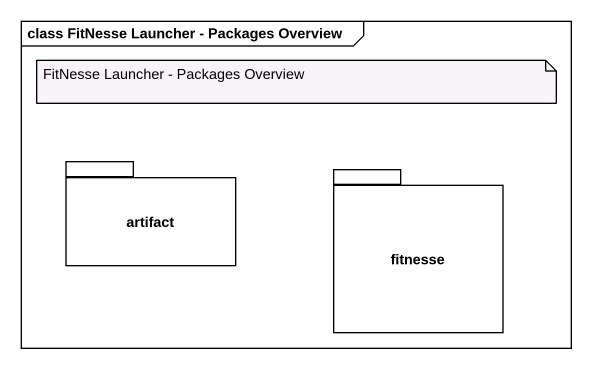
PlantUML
@startuml
mainframe class FitNesse Launcher - Packages Overview
package "artifact" as artifact_ {
}
package fitnesse {
}
note as N1
  FitNesse Launcher - Packages Overview
end note
@enduml
